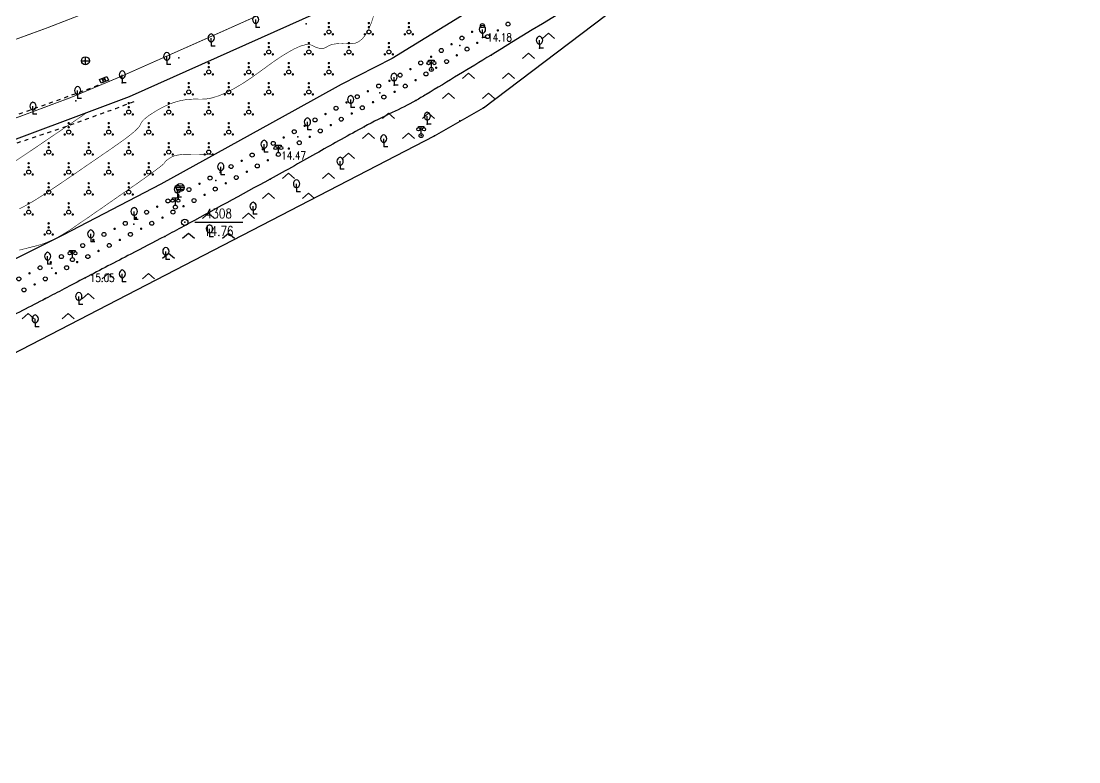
# Model space of a CAD drawing. Extents: x 940 to 2162, y 608 to 1562.
# Drawn here: x 1747.4 to 1879.5, y 651.8 to 744.3 of the extents above; entities that cross this region are included whole.
import ezdxf
from ezdxf.enums import TextEntityAlignment as Align

# ---------------------------------------------------------------- set-up
doc = ezdxf.new("R2010")
doc.units = 0
doc.header["$LTSCALE"] = 0.5
doc.header["$PDSIZE"] = 0.2
doc.linetypes.add('X6', pattern=[2, 1, -1])
doc.layers.get('0').update_dxf_attribs({"linetype": 'CONTINUOUS'})
for name, color, linetype in [('COMPONENT', 4, 'CONTINUOUS'), ('DGX', 2, 'CONTINUOUS'), ('DLDW', 11, 'CONTINUOUS'), ('DLSS', 4, 'CONTINUOUS'), ('GCD', 1, 'CONTINUOUS'), ('GXYZ', 2, 'CONTINUOUS'), ('KZD', 1, 'CONTINUOUS'), ('ZBTZ', 3, 'CONTINUOUS'), ('ZDH', 1, 'CONTINUOUS')]:
    doc.layers.add(name, color=color, linetype=linetype)
doc.styles.add('HZ', font='rs.shx', dxfattribs={"width": 0.8, "bigfont": 'hztxt.shx'})
doc.linetypes.add('1161', pattern='A,0,[149,AAA.SHX,S=0.15,R=0,X=0,Y=0],-1.6', length=1.6)

# ---------------------------------------------------------------- blocks, each defined once
blk = doc.blocks.new('gc043')
for p, q in [((-1, 0), (1, 0)), ((0, -1), (0, 1))]:
    blk.add_line(p, q)
blk.add_circle((0, 0), 1)
blk = doc.blocks.new('gc041')
for p, q in [((-1, 0.5), (1, 0.5)), ((-1, -0.5), (-1, 0.5)), ((-0.33, 0.5), (-0.33, -0.5)), ((0.33, 0.5), (0.33, -0.5)), ((1, 0.5), (1, -0.5)), ((1, -0.5), (-1, -0.5))]:
    blk.add_line(p, q)
blk = doc.blocks.new('gc170')
at = {"linetype": 'Continuous'}
blk.add_circle((0, 0), 0.5, dxfattribs=at)
blk = doc.blocks.new('gc253')
at = {"const_width": 0.3}
blk.add_lwpolyline([(-0.15, 0, 1), (0.15, 0, 1)], format="xyb", close=True, dxfattribs=at)
blk = doc.blocks.new('gc143')
for p, q in [((0, 1), (0, 2)), ((0, 1), (0, 0)), ((1, 0), (0, 0))]:
    blk.add_line(p, q)
for centre, start, end in [((0.225, 2), 102.68038, 257.31962), ((-0.225, 2), 282.68038, 77.31962)]:
    blk.add_arc(centre, 1.025, start, end)
blk = doc.blocks.new('gc097')
for p, q in [((-0.7, 2), (-0.7, 2.3)), ((-0.7, 2.3), (0.7, 2.3)), ((0, 0.5), (0, 2.3)), ((0.7, 2.3), (0.7, 2))]:
    blk.add_line(p, q)
for centre, radius in [((-0.7, 1.6), 0.4), ((0, 0), 0.5), ((0.73, 1.6), 0.4)]:
    blk.add_circle(centre, radius)
blk = doc.blocks.new('gc211')
for p, q in [((0, 0), (-1.5, -1.32)), ((1.5, -1.32), (0, 0))]:
    blk.add_line(p, q)
blk = doc.blocks.new('gcbj0103')
for p, q in [((-1, 0), (1, 0)), ((-0.9, 0.43), (0.9, 0.43)), ((-0.88, -0.47), (0.88, -0.47))]:
    blk.add_line(p, q)
blk.add_circle((0, 0), 1)
blk = doc.blocks.new('GC200')
at = {"linetype": 'Continuous', "const_width": 0.2, "flags": 128}
blk.add_lwpolyline([(-0.1, 0, 1), (0.1, 0, 1)], format="xyb", close=True, dxfattribs=at)
blk = doc.blocks.new('gc117')
blk.add_circle((0, 0), 0.8)
blk.add_point((0, 0))
blk = doc.blocks.new('gc160')
at = {"const_width": 0.3}
for points in [[(-0.15, 2.2, 1), (0.15, 2.2, 1)], [(-0.15, 1.2, 1), (0.15, 1.2, 1)], [(-1.15, -0.6, 1), (-0.85, -0.6, 1)], [(0.85, -0.6, 1), (1.15, -0.6, 1)]]:
    blk.add_lwpolyline(points, format="xyb", close=True, dxfattribs=at)
blk.add_circle((0, 0), 0.5)

msp = doc.modelspace()

# ---------------------------------------------------------------- linework, layer by layer
at = {"linetype": 'Continuous'}
for p in [(1802.21, 741.24), (1792.21, 735.34), (1781.96, 729.86), (1771.71, 724.39), (1761.46, 718.92), (1751.21, 713.44)]:
    msp.add_point(p, dxfattribs=at)
at = {"layer": 'DGX', "linetype": 'Continuous', "const_width": 0.075}
for points in [[(1747.17, 720.85), (1747.77, 721.16), (1748.47, 721.55), (1749.26, 722.02), (1750.16, 722.59), (1751.15, 723.24), (1752.24, 723.97), (1753.36, 724.73), (1754.41, 725.45), (1755.4, 726.13), (1756.33, 726.77), (1757.21, 727.37), (1758.02, 727.93), (1758.78, 728.45), (1759.47, 728.94), (1760.1, 729.38), (1760.65, 729.79), (1761.12, 730.16), (1761.52, 730.49), (1761.83, 730.78), (1762.07, 731.04), (1762.24, 731.26), (1762.32, 731.44), (1762.4, 731.62), (1762.55, 731.81), (1762.76, 732.03), (1763.04, 732.26), (1763.38, 732.52), (1763.8, 732.79), (1764.28, 733.09), (1764.82, 733.4), (1765.41, 733.7), (1766, 733.96), (1766.6, 734.17), (1767.22, 734.34), (1767.84, 734.46), (1768.48, 734.53), (1769.12, 734.56), (1769.77, 734.54), (1770.47, 734.56), (1771.24, 734.7), (1772.09, 734.97), (1773.02, 735.37), (1774.02, 735.88), (1775.1, 736.52), (1776.25, 737.29), (1777.48, 738.17), (1778.68, 739.05), (1779.76, 739.79), (1780.73, 740.39), (1781.57, 740.85), (1782.29, 741.17), (1782.89, 741.34), (1783.36, 741.38), (1783.72, 741.27), (1784, 741.12), (1784.28, 741), (1784.54, 740.92), (1784.78, 740.88), (1785.01, 740.88), (1785.23, 740.91), (1785.43, 740.99), (1785.62, 741.1), (1785.82, 741.22), (1786.07, 741.32), (1786.36, 741.4), (1786.71, 741.45), (1787.09, 741.49), (1787.52, 741.5), (1788, 741.49), (1788.53, 741.46), (1789.06, 741.5), (1789.55, 741.71), (1790.01, 742.07), (1790.43, 742.6), (1790.82, 743.3), (1791.17, 744.15), (1791.49, 745.17)], [(1746.54, 726.73), (1747.76, 727.54), (1749.16, 728.48), (1750.75, 729.56), (1752.34, 730.64), (1753.75, 731.6), (1754.96, 732.43), (1755.7, 732.93)], [(1771.5, 727.61), (1771.46, 727.61), (1770.28, 727.66), (1769.25, 727.68), (1768.37, 727.67), (1767.63, 727.64), (1767.04, 727.58), (1766.6, 727.49), (1766.3, 727.38), (1766.08, 727.26), (1765.9, 727.14), (1765.73, 727.03), (1765.6, 726.93), (1765.49, 726.84), (1765.41, 726.76), (1765.35, 726.68), (1765.32, 726.61), (1765.23, 726.5), (1765, 726.3), (1764.63, 726.01), (1764.12, 725.63), (1763.47, 725.15), (1762.69, 724.59), (1761.76, 723.93), (1760.69, 723.19), (1759.58, 722.42), (1758.54, 721.7), (1757.57, 721.02), (1756.67, 720.4), (1755.84, 719.82), (1755.07, 719.3), (1754.37, 718.82), (1753.74, 718.38), (1753.14, 717.99), (1752.56, 717.64), (1751.99, 717.32), (1751.43, 717.03), (1750.88, 716.78), (1750.34, 716.56), (1749.8, 716.38), (1749.29, 716.23), (1748.8, 716.11), (1748.36, 716), (1747.98, 715.9), (1747.66, 715.82), (1747.38, 715.75), (1747.16, 715.69)]]:
    msp.add_lwpolyline(points, dxfattribs=at)
at = {"layer": 'DLSS', "linetype": 'Continuous', "const_width": 0.1}
msp.add_lwpolyline([(1706.59, 721.05, 0.017307), (1740.62, 730.2, 0.029753), (1759.84, 737.37, 0.002264), (1797.93, 754.41, 0.016867), (1802.95, 756.89, 0.005613), (1818.87, 765.67, 0.016551), (1824.13, 768.88, 0.004146), (1824.78, 769.32, 0.000071), (1862.92, 795.31, 0.002848), (1919.74, 834.52, 0.002246), (1991.3, 884.98)], format="xyb", dxfattribs=at)
at = {"layer": 'DLSS', "linetype": 'Continuous', "flags": 128}
msp.add_lwpolyline([(1723.58, 734.72, 0.1, 0.1, 0.010533), (1741.97, 740.38, 0.1, 0.1, 0.014817), (1754.81, 745.06, 0.1, 0.1, 0.00044), (1766.46, 749.71, 0.1, 0.1, 0.002489), (1768.51, 750.54, 0.1, 0.1, 0.014074), (1792.58, 761.26, 0.1, 0.1, 0.020321), (1808.7, 769.81, 0.1, 0.1, 0.008273), (1821.42, 777.52, 0.1, 0.1, 0.007654), (1834.9, 786.29, 0.1, 0.1, 0.002059), (1845.26, 793.32, 0.1, 0.1, 0.001573), (1858.76, 802.62, 0.1, 0.1, 0.006646), (1865.26, 807.26, 0.1, 0.1, 0.005572), (1872.88, 812.99, 0.1, 0.1, 0.063061), (1873.91, 814.01, 0.1, 0.1, 0.018351), (1876.85, 818.06, 0.1, 0.1, 0)], format="xyseb", dxfattribs=at)
at = {"layer": 'DLSS', "linetype": 'Continuous', "const_width": 0.1, "flags": 128}
msp.add_lwpolyline([(1712.61, 685.29), (1799.02, 729.95), (1805.16, 733.47), (1828.1, 750.84), (1854.79, 767.91), (1872.96, 775.75)], dxfattribs=at)
at = {"layer": 'DLSS', "linetype": 'X6', "flags": 128}
for points in [[(1756.97, 736.24, -0.004853), (1747.72, 732.89, -0.007545), (1741.72, 730.88, -0.000138), (1733.1, 728.14, -0.003267), (1732.73, 728.03, -0.004602), (1727.1, 726.38, -0.003122), (1718.77, 724.08, -0.003912), (1710.1, 721.81, -0.006862), (1705.13, 720.63, -0.003309), (1700.73, 719.67, -0.002403), (1694.66, 718.43, -0.002057), (1688, 717.12, -0.003137), (1683.62, 716.31, -0.005146), (1683.23, 716.25, -0.000191), (1672.87, 714.62, -0.007373), (1667.85, 713.91, -0.004242), (1659.09, 712.88)], [(1761.47, 734.21, -0.004853), (1752.22, 730.86, -0.007545), (1746.22, 728.85, -0.000138), (1737.59, 726.11, -0.003267), (1737.23, 726, -0.004602), (1731.6, 724.35, -0.003122), (1723.27, 722.05, -0.003912), (1714.6, 719.78, -0.006862), (1709.63, 718.6, -0.003309), (1705.23, 717.64, -0.002403), (1699.16, 716.4, -0.002057), (1692.49, 715.09, -0.003137), (1688.12, 714.28, -0.005146), (1687.73, 714.22, -0.000191), (1677.37, 712.59, -0.007373), (1672.34, 711.88, -0.004242), (1663.59, 710.85)]]:
    msp.add_lwpolyline(points, format="xyb", dxfattribs=at)
at = {"layer": 'KZD', "linetype": 'Continuous'}
msp.add_line((1769.08, 719.17), (1775.08, 719.17), dxfattribs=at)
at = {"layer": 'ZBTZ', "linetype": '1161', "flags": 128}
msp.add_lwpolyline([(2121.82, 1026.51), (2151.19, 995.67), (2151.42, 993.36), (2151.53, 990.43), (2151.53, 989.01), (2151.38, 988.34), (2151, 986.93), (2150.02, 985.07), (2148.29, 982.5), (2146.19, 980.09), (2145.7, 979.78), (2096.33, 944.91), (2043.54, 908.4), (1945.97, 839.94), (1866.41, 784.94), (1844, 770.51), (1793.75, 739.61), (1787.35, 736.36), (1781.6, 733.16), (1764.84, 723.95), (1752.6, 717.55), (1721.55, 702.1), (1717.35, 700.44), (1716.8, 703.25), (1715.25, 709.14), (1713.33, 719.29), (1713.39, 719.89), (1741.42, 727.61), (1760.94, 734.89), (1799.05, 751.94), (1804.24, 754.5), (1825.48, 766.53), (1841.91, 776.8), (1864.56, 793.15), (1992.85, 882.76), (2000.01, 888.8), (2003.78, 892.56), (2012.65, 902.66), (2015.54, 906.34), (2020.91, 915), (2025.38, 925.02), (2030.02, 940.68), (2031.48, 947.7), (2032.67, 959.12), (2038.74, 959.05), (2038.79, 969.11), (2032.71, 969.19), (2030.8, 1037.78), (2029.78, 1088.82), (2027.96, 1095.29), (2025.31, 1099.93), (2022.41, 1105.06), (2019.03, 1109.61), (2017.02, 1111.92), (2001.14, 1128.32), (1942.65, 1190.71), (1941.55, 1191.89), (1941.02, 1193.1), (1940.91, 1193.98), (1940.93, 1194.88), (1941.08, 1195.88), (1941.44, 1197.02), (1942.05, 1198.13), (1942.56, 1198.77), (1943.3, 1199.49), (1944.46, 1200.39), (1945.46, 1200.71), (1947.06, 1201.06), (1949.3, 1201.03), (1953.93, 1200.94), (1955.83, 1200.74), (2121.12, 1027.25)], close=True, dxfattribs=at)
at = {"layer": 'ZBTZ', "linetype": 'Continuous', "flags": 128}
msp.add_lwpolyline([(1712.61, 685.29), (1799.02, 729.95), (1805.16, 733.47), (1828.1, 750.84), (1854.79, 767.91), (1872.96, 775.75), (2152.33, 970.64)], dxfattribs=at)
for points in [[(2046.94, 903.45, 0.005433), (1949.47, 835.06, -0.007658), (1880.11, 786.86, -0.00086), (1874.12, 782.84, -0.001175), (1869.72, 779.93, -0.005991), (1847.19, 765.42, -0.003325), (1806.09, 740.04, -0.001199), (1797.98, 735.13, -0.007573), (1796.69, 734.38, -0.018669), (1793.74, 732.86, 0.015755), (1790.23, 731.09, 0.003774), (1784.56, 727.94, -0.003526), (1778.49, 724.56, -0.000878), (1767.7, 718.68, -0.003996), (1765.32, 717.41, -0.000411), (1761.09, 715.2, 0.000304), (1755.38, 712.23, 0.000159), (1752.75, 710.85, -0.000182), (1750.45, 709.65, -0.004776), (1744.63, 706.68, -0.002409)], [(1731.87, 700.42, -0.000032), (1716.23, 692.86, -0.000903)]]:
    msp.add_lwpolyline(points, format="xyb", dxfattribs=at)
at = {"layer": 'ZDH', "linetype": 'Continuous'}
for p in [(1782.99, 743.96, 13.94), (1805.02, 742.26, 14.18), (1805.02, 742.26, 14.18), (1806.09, 740.04, 13.94), (1806.09, 740.04, 13.94), (1812.15, 740.9, 13.91), (1812.15, 740.9, 13.91), (1755.38, 739.37, 13.29), (1755.42, 739.33, 13.29), (1755.42, 739.33, 13.29), (1755.42, 739.33, 13.29), (1767.09, 739.69, 13.63), (1759.84, 737.37, 13.33), (1798.64, 738.25, 14.04), (1798.64, 738.25, 14.04), (1756.97, 736.24, 13.26), (1756.97, 736.24, 13.26), (1756.97, 736.24, 13.26), (1757.74, 736.97, 13.3), (1757.74, 736.97, 13.3), (1757.74, 736.97, 13.3), (1757.76, 737.02, 13.3), (1760.03, 736.59, 13.57), (1793.97, 736.29, 14.15), (1793.97, 736.29, 14.15), (1754.24, 734.35, 13.46), (1754.24, 734.35, 13.46), (1754.24, 734.35, 13.46), (1796.69, 734.38, 14.04), (1796.69, 734.38, 14.04), (1805.16, 733.47, 13.6), (1805.16, 733.47, 13.6), (1790.23, 731.09, 14.18), (1790.23, 731.09, 14.18), (1798.13, 731.42, 14.1), (1798.13, 731.42, 14.1), (1802.18, 731.82, 13.7), (1802.18, 731.82, 13.7), (1797.36, 729.99, 13.94), (1797.36, 729.99, 13.94), (1799.02, 729.95, 13.79), (1799.02, 729.95, 13.79), (1779.29, 727.5, 14.47), (1779.29, 727.5, 14.47), (1778.49, 724.56, 14.46), (1778.49, 724.56, 14.46), (1767.25, 723.5, 14.82), (1767.25, 723.5, 14.82), (1767.83, 719.17, 14.76), (1767.83, 719.17, 14.76), (1767.83, 719.17, 14.76), (1765.32, 717.41, 14.8), (1765.32, 717.41, 14.8), (1755.38, 712.23, 15.05), (1755.38, 712.23, 15.05), (1750.45, 709.65, 15.18), (1750.45, 709.65, 15.18)]:
    msp.add_point(p, dxfattribs=at)

# ---------------------------------------------------------------- block references
at = {"layer": 'COMPONENT', "linetype": 'Continuous', "xscale": 0.5, "yscale": 0.5}
msp.add_blockref('gcbj0103', (1767.25, 723.5, 14.82), dxfattribs=at)
at = {"layer": 'DLDW', "linetype": 'Continuous', "xscale": 0.5, "yscale": 0.5}
for p in [(1798.64, 738.25, 14.04), (1797.36, 729.99, 13.94), (1779.52, 727.64, 15.84), (1766.66, 721.07, 15.84), (1753.8, 714.51, 15.84)]:
    msp.add_blockref('gc097', p, dxfattribs=at)
at = {"layer": 'GCD', "linetype": 'Continuous'}
ref = msp.add_blockref('GC200', (1805.02, 742.26, 14.18), dxfattribs=dict(at, xscale=0.5, yscale=0.5, zscale=0.5))
ref.add_attrib('height', '14.18', dxfattribs={"linetype": 'Continuous', "height": 1, "style": 'HZ', "width": 0.8}).set_placement((1805.62, 742.26, 14.18), align=Align.MIDDLE_LEFT)
ref = msp.add_blockref('GC200', (1779.29, 727.5, 14.47), dxfattribs=dict(at, xscale=0.5, yscale=0.5, zscale=0.5))
ref.add_attrib('height', '14.47', dxfattribs={"linetype": 'Continuous', "height": 1, "style": 'HZ', "width": 0.8}).set_placement((1779.89, 727.5, 14.47), align=Align.MIDDLE_LEFT)
ref = msp.add_blockref('GC200', (1755.38, 712.23, 15.05), dxfattribs=dict(at, xscale=0.5, yscale=0.5, zscale=0.5))
ref.add_attrib('height', '15.05', dxfattribs={"linetype": 'Continuous', "height": 1, "style": 'HZ', "width": 0.8}).set_placement((1755.98, 712.23, 15.05), align=Align.MIDDLE_LEFT)
at = {"layer": 'GXYZ', "linetype": 'Continuous', "xscale": 0.5, "yscale": 0.5}
msp.add_blockref('gc043', (1755.42, 739.33, 13.29), dxfattribs=at)
at = {"layer": 'GXYZ', "linetype": 'Continuous', "xscale": 0.5, "yscale": 0.5, "zscale": 0.5, "rotation": 201.8531146738022}
msp.add_blockref('gc041', (1757.74, 736.97, 13.3), dxfattribs=at)
at = {"layer": 'KZD', "linetype": 'Continuous', "xscale": 0.5, "yscale": 0.5}
msp.add_blockref('gc117', (1767.83, 719.17, 14.76), dxfattribs=at)
at = {"layer": 'ZBTZ', "linetype": 'Continuous', "xscale": 0.5, "yscale": 0.5}
for name, p in [('gc143', (1776.69, 743.48, 13.98)), ('gc160', (1785.83, 742.94)), ('gc160', (1790.83, 742.94)), ('gc160', (1795.83, 742.94)), ('gc143', (1771.14, 741.18, 13.98)), ('gc143', (1805.02, 742.26, 14.18)), ('gc211', (1813.28, 742.79)), ('gc160', (1778.33, 740.44)), ('gc160', (1783.33, 740.44)), ('gc160', (1788.33, 740.44)), ('gc160', (1793.33, 740.44)), ('gc143', (1812.15, 740.9, 13.91)), ('gc143', (1765.58, 738.88, 13.98)), ('gc211', (1810.78, 740.29)), ('gc160', (1770.83, 737.94)), ('gc160', (1775.83, 737.94)), ('gc160', (1780.83, 737.94)), ('gc160', (1785.83, 737.94)), ('gc143', (1760.03, 736.59, 13.57)), ('gc143', (1793.97, 736.29, 14.15)), ('gc211', (1803.28, 737.79)), ('gc211', (1808.28, 737.79)), ('gc143', (1754.45, 734.63, 13.57)), ('gc160', (1768.33, 735.44)), ('gc160', (1773.33, 735.44)), ('gc160', (1778.33, 735.44)), ('gc160', (1783.33, 735.44)), ('gc143', (1788.56, 733.5, 16.22)), ('gc211', (1800.78, 735.29)), ('gc211', (1805.78, 735.29)), ('gc143', (1748.87, 732.67, 13.57)), ('gc160', (1760.83, 732.94)), ('gc160', (1765.83, 732.94)), ('gc160', (1770.83, 732.94)), ('gc160', (1775.83, 732.94)), ('gc143', (1783.15, 730.7, 16.22)), ('gc211', (1793.28, 732.79)), ('gc211', (1798.28, 732.79)), ('gc143', (1798.13, 731.42, 14.1)), ('gc160', (1753.33, 730.44)), ('gc160', (1758.33, 730.44)), ('gc160', (1763.33, 730.44)), ('gc160', (1768.33, 730.44)), ('gc160', (1773.33, 730.44)), ('gc143', (1777.74, 727.91, 16.22)), ('gc211', (1790.78, 730.29)), ('gc143', (1792.68, 728.61, 14.1)), ('gc211', (1795.78, 730.29)), ('gc160', (1750.83, 727.94)), ('gc160', (1755.83, 727.94)), ('gc160', (1760.83, 727.94)), ('gc160', (1765.83, 727.94)), ('gc160', (1770.83, 727.94)), ('gc143', (1787.24, 725.79, 14.1)), ('gc211', (1788.28, 727.79)), ('gc160', (1748.33, 725.44)), ('gc160', (1753.33, 725.44)), ('gc160', (1758.33, 725.44)), ('gc160', (1763.33, 725.44)), ('gc143', (1772.33, 725.11, 16.22)), ('gc160', (1750.83, 722.94)), ('gc160', (1755.83, 722.94)), ('gc160', (1760.83, 722.94)), ('gc211', (1780.78, 725.29)), ('gc143', (1781.8, 722.98, 14.1)), ('gc211', (1785.78, 725.29)), ('gc143', (1766.92, 722.31, 16.22)), ('gc211', (1778.28, 722.79)), ('gc211', (1783.28, 722.79)), ('gc160', (1748.33, 720.44)), ('gc160', (1753.33, 720.44)), ('gc143', (1776.36, 720.17, 14.1)), ('gc143', (1761.51, 719.52, 16.22)), ('gc211', (1770.78, 720.29)), ('gc211', (1775.78, 720.29)), ('gc160', (1750.83, 717.94)), ('gc143', (1770.91, 717.35, 14.1)), ('gc143', (1756.1, 716.72, 16.22)), ('gc211', (1768.28, 717.79)), ('gc211', (1773.28, 717.79)), ('gc143', (1750.7, 713.93, 16.22)), ('gc211', (1765.78, 715.29)), ('gc143', (1765.47, 714.54, 14.1)), ('gc211', (1758.28, 712.79)), ('gc143', (1760.03, 711.72, 14.1)), ('gc211', (1763.28, 712.79)), ('gc143', (1754.59, 708.91, 14.1)), ('gc211', (1755.78, 710.29)), ('gc211', (1748.28, 707.79)), ('gc143', (1749.15, 706.1, 14.1)), ('gc211', (1753.28, 707.79))]:
    msp.add_blockref(name, p, dxfattribs=at)
at = {"layer": 'ZBTZ', "linetype": 'Continuous', "yscale": 0.5}
for name, p, xscale, rotation in [('gc170', (1805.01, 743.73, 15.84), 0.5, 211.335734668733), ('gc170', (1808.22, 743.91, 15.84), 0.5, 31.38045208291526), ('gc253', (1803.73, 742.95, 15.84), 0.4999999999999999, 211.3053750217292), ('gc170', (1805.65, 742.35, 15.84), 0.5, 31.33309692501619), ('gc253', (1806.94, 743.13, 15.84), 0.5, 31.35677450396575), ('gc253', (1801.16, 741.4, 15.84), 0.5, 211.2182168243849), ('gc170', (1802.45, 742.17, 15.84), 0.5, 211.261795923057), ('gc253', (1804.37, 741.57, 15.84), 0.4999999999999999, 31.30054725121449), ('gc253', (1798.6, 739.84, 15.84), 0.4999999999999999, 211.1310586270406), ('gc170', (1799.88, 740.62, 15.84), 0.5, 211.1746377257128), ('gc253', (1801.81, 740.02, 15.84), 0.5, 31.21345601466303), ('gc170', (1803.09, 740.79, 15.84), 0.5, 31.25700163293874), ('gc170', (1797.31, 739.07, 15.84), 0.5, 211.0874795283685), ('gc253', (1799.24, 738.46, 15.84), 0.5, 31.12636477811157), ('gc170', (1800.53, 739.24, 15.84), 0.5, 31.16991039638728), ('gc170', (1794.73, 737.54, 15.84), 0.4999999999999999, 209.0867005350542), ('gc253', (1796.03, 738.29, 15.84), 0.5, 210.9879693635696), ('gc170', (1797.96, 737.69, 15.84), 0.5, 31.08281915983582), ('gc170', (1792.06, 736.18, 15.84), 0.5, 205.1349348676547), ('gc253', (1793.4, 736.84, 15.84), 0.5, 206.9750472024902), ('gc170', (1795.37, 736.17, 15.84), 0.4999999999999999, 28.94068564782582), ('gc253', (1796.67, 736.91, 15.84), 0.5, 30.79677203348397), ('gc170', (1789.37, 734.85, 15.84), 0.5, 207.7359790154428), ('gc253', (1790.71, 735.53, 15.84), 0.5, 206.4354569415488), ('gc170', (1792.7, 734.81, 15.84), 0.5, 25.13760102541682), ('gc253', (1794.05, 735.46, 15.84), 0.5, 26.90487738945324), ('gc170', (1786.73, 733.41, 15.84), 0.5, 208.9001781638069), ('gc253', (1788.05, 734.14, 15.84), 0.5, 208.7019805350442), ('gc170', (1790.01, 733.47, 15.84), 0.4999999999999999, 27.79972731672158), ('gc253', (1791.35, 734.16, 15.84), 0.5, 26.4686641710692), ('gc170', (1784.11, 731.95, 15.84), 0.5, 209.2965734213323), ('gc253', (1785.42, 732.69, 15.84), 0.5, 209.0983757925696), ('gc170', (1787.38, 732.04, 15.84), 0.5, 28.91378892073511), ('gc253', (1788.69, 732.76, 15.84), 0.5, 28.7148958096717), ('gc170', (1781.5, 730.48, 15.84), 0.5, 209.3415236636693), ('gc253', (1782.81, 731.22, 15.84), 0.5, 209.4947710500949), ('gc170', (1784.76, 730.58, 15.84), 0.5, 29.31157514286189), ('gc253', (1786.07, 731.31, 15.84), 0.5, 29.11268203179851), ('gc253', (1780.19, 729.75, 15.84), 0.5, 209.1657071457528), ('gc170', (1782.14, 729.1, 15.84), 0.4999999999999999, 29.32816452598712), ('gc253', (1783.45, 729.84, 15.84), 0.5, 29.50343736537312), ('gc253', (1777.57, 728.29, 15.84), 0.5, 208.8140741099198), ('gc170', (1778.88, 729.02, 15.84), 0.4999999999999999, 208.9898906278363), ('gc253', (1780.83, 728.37, 15.84), 0.5, 29.15289168660112), ('gc253', (1774.94, 726.85, 15.84), 0.5, 208.6656701362086), ('gc170', (1776.25, 727.57, 15.84), 0.5, 208.6902511216501), ('gc253', (1778.21, 726.92, 15.84), 0.5, 28.80234600782904), ('gc170', (1779.52, 727.64, 15.84), 0.5, 28.97761884721506), ('gc253', (1772.3, 725.41, 15.84), 0.5, 208.6165081653255), ('gc170', (1773.62, 726.13, 15.84), 0.5, 208.641089150767), ('gc253', (1775.58, 725.48, 15.84), 0.5, 28.66409038344195), ('gc170', (1776.89, 726.2, 15.84), 0.4999999999999999, 28.68866071327723), ('gc253', (1769.67, 723.98, 15.84), 0.5, 208.5673461944425), ('gc170', (1770.99, 724.7, 15.84), 0.5, 208.591927179884), ('gc253', (1772.95, 724.04, 15.84), 0.5, 28.61494972377129), ('gc170', (1774.26, 724.76, 15.84), 0.5, 28.63952005360663), ('gc170', (1768.35, 723.26, 15.84), 0.5, 208.5427652090009), ('gc253', (1770.31, 722.6, 15.84), 0.4999999999999999, 28.56580906410069), ('gc170', (1771.63, 723.32, 15.84), 0.5, 28.59037939393596), ('gc170', (1765.72, 721.83, 15.84), 0.5, 208.4137851430078), ('gc253', (1767.03, 722.55, 15.84), 0.5, 208.5181842235594), ('gc170', (1768.99, 721.89, 15.84), 0.5, 28.54123873426536), ('gc170', (1763.06, 720.43, 15.84), 0.5, 207.5697451766973), ('gc253', (1764.39, 721.12, 15.84), 0.5, 207.8931815612927), ('gc170', (1766.36, 720.45, 15.84), 0.5, 28.38290999072567), ('gc253', (1767.68, 721.17, 15.84), 0.5, 28.51666840443003), ('gc170', (1760.4, 719.04, 15.84), 0.5, 207.5104865412689), ('gc253', (1761.73, 719.73, 15.84), 0.5, 207.5401158589831), ('gc170', (1763.71, 719.05, 15.84), 0.4999999999999999, 27.5684137404336), ('gc253', (1765.04, 719.75, 15.84), 0.4999999999999999, 27.86704458776162), ('gc170', (1757.74, 717.65, 15.84), 0.5, 207.5074199590393), ('gc253', (1759.07, 718.35, 15.84), 0.4999999999999999, 207.4911715745102), ('gc170', (1761.05, 717.66, 15.84), 0.5, 27.5091860659506), ('gc253', (1762.38, 718.36, 15.84), 0.5, 27.5387999031921), ('gc170', (1755.08, 716.27, 15.84), 0.5, 207.5399167280974), ('gc253', (1756.41, 716.96, 15.84), 0.5, 207.5236683435683), ('gc170', (1758.39, 716.28, 15.84), 0.5, 27.5081328231483), ('gc253', (1759.72, 716.97, 15.84), 0.5, 27.49187977940397), ('gc170', (1752.42, 714.88, 15.84), 0.5, 207.5743978332711), ('gc253', (1753.75, 715.57, 15.84), 0.5, 207.5561651126264), ('gc170', (1755.72, 714.89, 15.84), 0.4999999999999999, 27.54063891063695), ('gc253', (1757.05, 715.59, 15.84), 0.4999999999999999, 27.52438586689262), ('gc170', (1749.76, 713.49, 15.84), 0.4999999999999999, 207.5707424032746), ('gc253', (1751.09, 714.18, 15.84), 0.5, 207.5927782376555), ('gc170', (1753.07, 713.5, 15.84), 0.5, 27.57522599242892), ('gc253', (1754.39, 714.2, 15.84), 0.5, 27.55689195438127), ('gc170', (1747.1, 712.11, 15.84), 0.4999999999999999, 207.2413299135733), ('gc253', (1748.43, 712.8, 15.84), 0.4999999999999999, 207.4951431322842), ('gc170', (1750.41, 712.11, 15.84), 0.5, 27.56965478556123), ('gc253', (1751.74, 712.81, 15.84), 0.4999999999999999, 27.59361235918344), ('gc170', (1747.74, 710.73, 15.84), 0.5, 27.2314334402894), ('gc253', (1749.08, 711.42, 15.84), 0.4999999999999999, 27.48411515540238)]:
    msp.add_blockref(name, p, dxfattribs=dict(at, xscale=xscale, rotation=rotation))

# ---------------------------------------------------------------- texts
at = {"layer": 'KZD', "linetype": 'Continuous', "style": 'HZ', "width": 0.8}
for s, p in [('4308', (1772.08, 720.27)), ('14.76', (1772.08, 718.07))]:
    msp.add_text(s, height=1.2, dxfattribs=at).set_placement(p, align=Align.MIDDLE)

doc.saveas('drawing.dxf')
